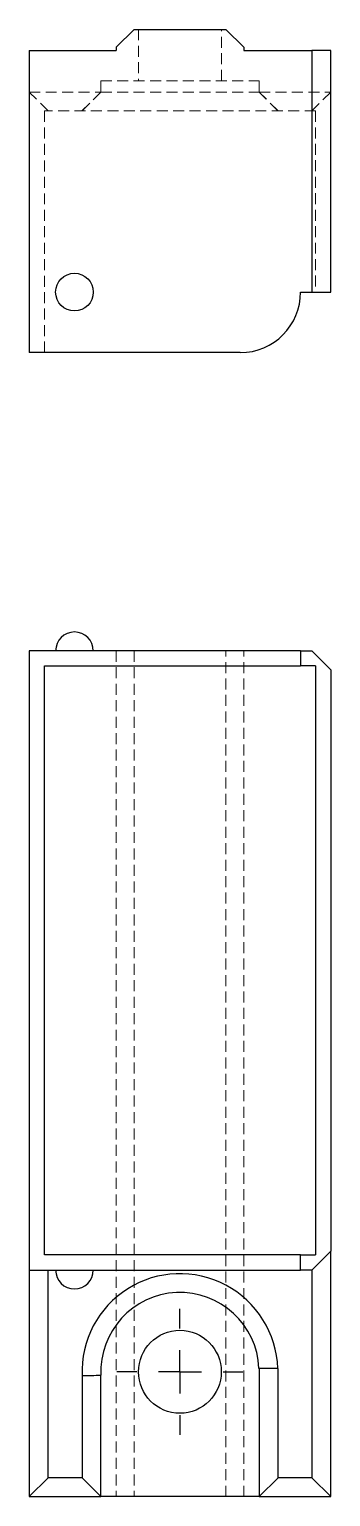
# Model space of a CAD drawing. Header units: millimetres. Extents: x 66 to 242, y 7 to 177.
# Drawn here: x 65.5 to 100.5, y 7 to 176.7 of the extents above.
import ezdxf

# ---------------------------------------------------------------- set-up
doc = ezdxf.new("R2010")
doc.units = ezdxf.units.MM
doc.linetypes.add('HIDDEN', pattern=[1.905, 1.27, -0.635])
doc.layers.add('10', color=7, linetype='Continuous')

# ---------------------------------------------------------------- blocks, each defined once
blk = doc.blocks.new('SW_CENTERMARKSYMBOL_0')
at = {"layer": '10', "color": 0}
for p, q in [((0, 5), (0, 7.3)), ((0, 0), (0, 2.5)), ((-5, 0), (-7.3, 0)), ((0, 0), (-2.5, 0)), ((0, 0), (0, -2.5)), ((0, 0), (2.5, 0)), ((5, 0), (7.3, 0)), ((0, -5), (0, -7.3))]:
    blk.add_line(p, q, dxfattribs=at)

msp = doc.modelspace()

# ---------------------------------------------------------------- linework, layer by layer
at = {"color": 7, "linetype": 'Continuous', "lineweight": 25}
for p, q in [((75.62, 174.64), (77.67, 176.69)), ((77.67, 176.69), (88.33, 176.69)), ((88.33, 176.69), (90.38, 174.64)), ((65.53, 174.24), (65.53, 139.31)), ((65.53, 174.24), (75.62, 174.24)), ((75.62, 174.64), (75.62, 174.24)), ((90.38, 174.64), (90.38, 174.24)), ((90.38, 174.24), (98.28, 174.24)), ((98.28, 174.24), (98.28, 146.3)), ((100.47, 174.24), (98.28, 174.24)), ((100.47, 146.3), (100.47, 174.24)), ((96.97, 146.3), (98.28, 146.3)), ((98.28, 146.3), (100.47, 146.3)), ((89.99, 139.31), (65.53, 139.31)), ((89.99, 104.82), (65.53, 104.82)), ((65.53, 104.82), (65.53, 33.2)), ((96.97, 104.82), (89.99, 104.82)), ((96.97, 104.82), (96.97, 103.07)), ((96.97, 104.82), (98.28, 104.82)), ((98.28, 104.82), (100.47, 102.63)), ((67.28, 34.95), (67.28, 103.07)), ((67.28, 103.07), (89.99, 103.07)), ((89.99, 103.07), (96.97, 103.07)), ((98.72, 103.07), (96.97, 103.07)), ((98.72, 103.07), (98.72, 34.95)), ((100.47, 102.63), (100.47, 35.38)), ((89.99, 34.95), (67.28, 34.95)), ((96.97, 34.95), (89.99, 34.95)), ((96.97, 33.2), (96.97, 34.95)), ((96.97, 34.95), (98.72, 34.95)), ((100.47, 35.38), (98.28, 33.2)), ((100.47, 7), (100.47, 35.38)), ((65.53, 33.2), (89.99, 33.2)), ((65.53, 33.2), (65.53, 7)), ((67.72, 9.18), (67.72, 33.2)), ((89.99, 33.2), (96.97, 33.2)), ((98.28, 33.2), (96.97, 33.2)), ((98.28, 33.2), (98.28, 9.18)), ((71.65, 21), (71.65, 9.18)), ((73.83, 7), (73.83, 21.04)), ((92.16, 21.83), (92.17, 21.83)), ((94.34, 21.83), (92.17, 21.83)), ((92.17, 21.83), (92.17, 7)), ((94.36, 21.83), (94.34, 21.83)), ((94.36, 9.18), (94.36, 21.83)), ((67.72, 9.18), (65.53, 7)), ((71.65, 9.18), (67.72, 9.18)), ((71.65, 9.18), (73.83, 7)), ((94.36, 9.18), (92.17, 7)), ((98.28, 9.18), (94.36, 9.18)), ((100.47, 7), (98.28, 9.18)), ((65.53, 7), (73.83, 7)), ((92.17, 7), (73.83, 7)), ((92.17, 7), (100.47, 7))]:
    msp.add_line(p, q, dxfattribs=at)
at = {"color": 7, "linetype": 'HIDDEN', "lineweight": 18}
for p, q in [((78.19, 176.69), (78.19, 170.75)), ((87.8, 170.75), (87.8, 176.69)), ((73.82, 170.75), (92.16, 170.75)), ((73.82, 170.75), (73.82, 169.44)), ((73.83, 169.44), (73.83, 170.75)), ((92.16, 170.75), (92.16, 169.44)), ((92.16, 170.75), (92.17, 170.75)), ((92.17, 170.75), (92.17, 169.44)), ((67.72, 167.26), (65.53, 169.44)), ((65.53, 169.44), (73.82, 169.44)), ((73.82, 169.44), (71.64, 167.26)), ((73.82, 169.44), (92.16, 169.44)), ((92.16, 169.44), (92.17, 169.42)), ((94.36, 167.26), (92.17, 169.44)), ((92.17, 169.44), (100.47, 169.44)), ((100.47, 169.44), (98.28, 167.26)), ((67.28, 139.31), (67.28, 167.26)), ((98.72, 167.26), (67.28, 167.26)), ((98.72, 167.26), (98.72, 146.3)), ((75.62, 104.82), (75.62, 7)), ((77.67, 104.82), (77.67, 7)), ((88.33, 7), (88.33, 104.82)), ((90.38, 7), (90.38, 104.82))]:
    msp.add_line(p, q, dxfattribs=at)
at = {"color": 7, "linetype": 'HIDDEN', "lineweight": 18, "flags": 128}
msp.add_lwpolyline([(94.34, 167.26), (93.07, 168.53), (92.17, 169.42)], dxfattribs=at)
at = {"color": 7, "linetype": 'Continuous', "lineweight": 25}
for centre, radius in [((70.77, 146.3), 2.18), ((82.99, 21.44), 4.8)]:
    msp.add_circle(centre, radius, dxfattribs=at)
for centre, radius, start, end in [((89.99, 146.3), 6.99, 270, 0), ((70.77, 104.82), 2.18, 0, 180), ((70.77, 33.2), 2.18, 180, 0), ((82.99, 21.44), 11.35, 1.9989, 182.2244), ((82.99, 21.44), 9.17, 2.4751, 182.4751)]:
    msp.add_arc(centre, radius, start, end, dxfattribs=at)
at = {"color": 7, "linetype": 'HIDDEN', "lineweight": 18}
msp.add_open_spline([(71.65, 167.26), (72.37, 167.98), (73.11, 168.72), (73.83, 169.44)], degree=3, dxfattribs=at)
at = {"color": 7, "linetype": 'Continuous', "lineweight": 25}
msp.add_open_spline([(71.65, 21), (72.37, 21.01), (73.11, 21.03), (73.83, 21.04)], degree=3, dxfattribs=at)

# ---------------------------------------------------------------- block references
at = {"layer": '10'}
msp.add_blockref('SW_CENTERMARKSYMBOL_0', (82.99, 21.44), dxfattribs=at)

doc.saveas('drawing.dxf')
